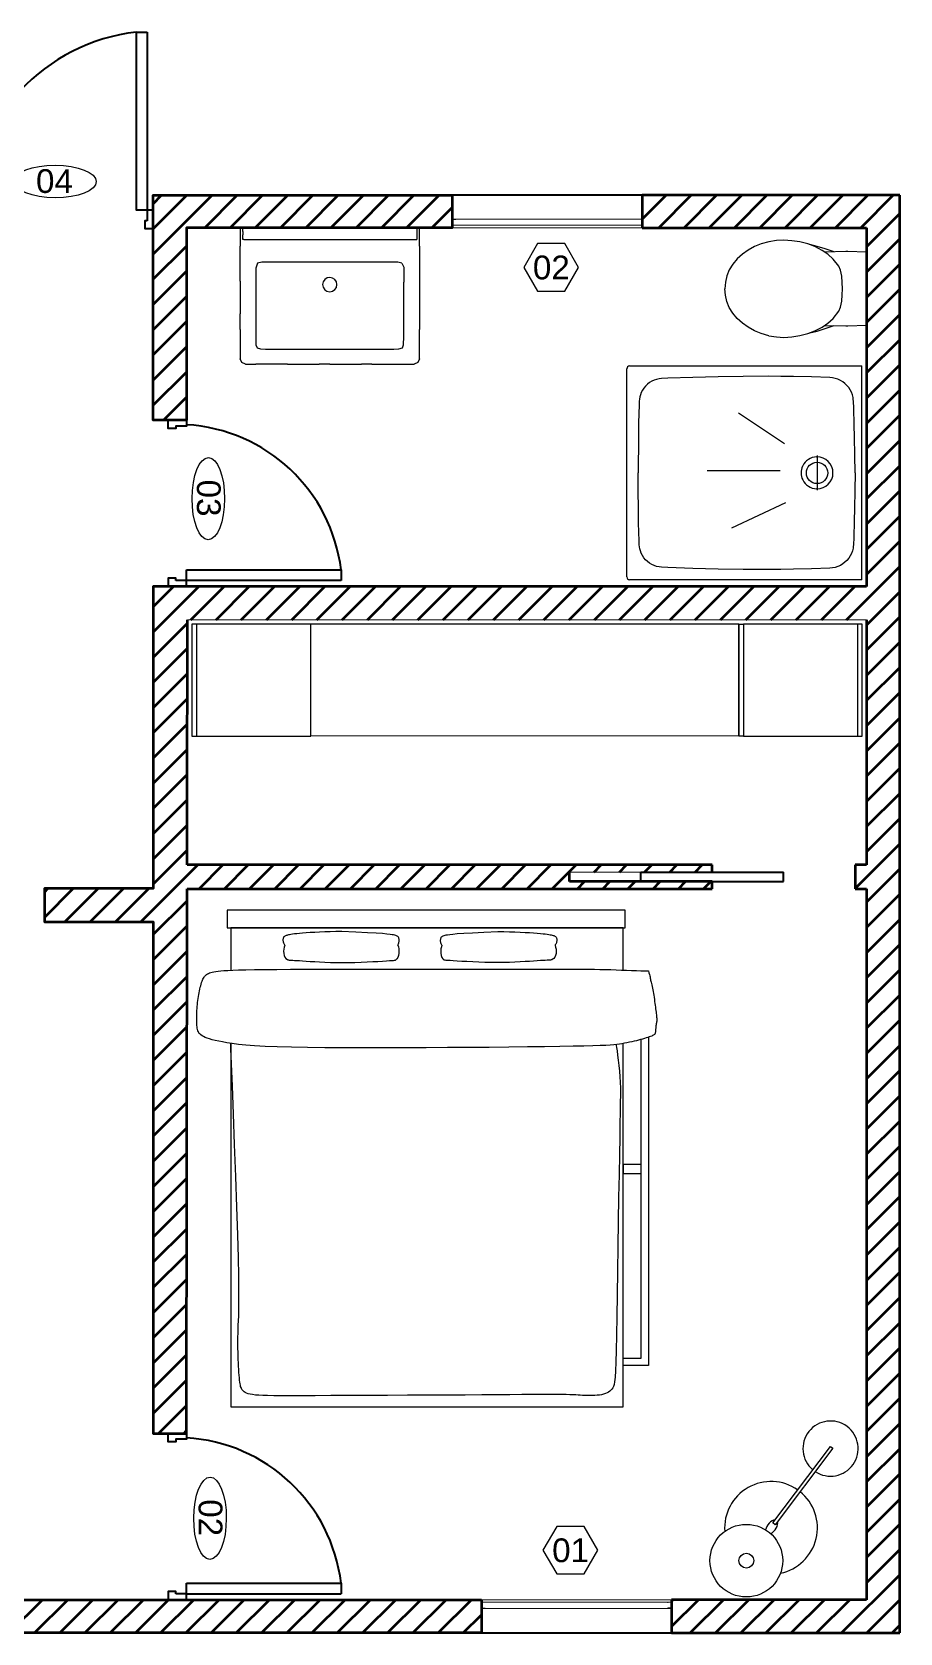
# Model space of a CAD drawing. Header units: metres. Extents: x -165 to 9389, y -108 to -28.
# Drawn here: x -19.06 to -15.41, y -83.64 to -76.9 of the extents above; entities that cross this region are included whole.
import ezdxf
from ezdxf.enums import TextEntityAlignment as Align

# ---------------------------------------------------------------- set-up
doc = ezdxf.new("R2010")
doc.units = ezdxf.units.M
doc.header["$LTSCALE"] = 5
doc.header["$MEASUREMENT"] = 0
for name, color, linetype, lineweight in [('1. linee finestre', 6, 'Continuous', 18), ('1.Linee sezione', 3, 'Continuous', 50), ('3. Linee normali', 7, 'Continuous', 35)]:
    doc.layers.add(name, color=color, linetype=linetype, lineweight=lineweight)
doc.layers.add('G-HEDGE', color=76, linetype='Continuous')
doc.layers.add('MOBILI', color=1, linetype='Continuous')
doc.styles.add('ARIAL', font='arial.ttf')

# ---------------------------------------------------------------- blocks, each defined once
blk = doc.blocks.new('wc')
at = {"layer": 'MOBILI'}
for p, q in [((0.001, 0), (0, 0)), ((0.0051, 0), (0.001, 0)), ((0.0103, 0), (0.0051, 0)), ((0.0338, 0), (0.0103, 0)), ((0.0554, 0), (0.0338, 0)), ((0.079, 0), (0.0554, 0)), ((0.1025, 0), (0.079, 0)), ((0.1282, 0), (0.1025, 0)), ((0.1538, 0), (0.1282, 0)), ((0.1794, 0), (0.1538, 0)), ((0.2051, 0), (0.1794, 0)), ((0.2287, 0), (0.2051, 0)), ((0.2522, 0), (0.2287, 0)), ((0.2738, 0), (0.2522, 0)), ((0.2974, 0), (0.2738, 0)), ((0.3025, 0), (0.2974, 0)), ((0.3066, 0), (0.3025, 0)), ((0.3076, 0), (0.3066, 0)), ((0.3076, 0), (0.3076, 0)), ((0, 0), (-0.0031, -0.0768)), ((0.3107, -0.0768), (0.3076, 0)), ((-0.0015, -0.1347), (-0.0071, -0.1518)), ((-0.0031, -0.0768), (-0.0031, -0.0768)), ((-0.0031, -0.0768), (-0.0031, -0.0779)), ((-0.0031, -0.0779), (-0.0031, -0.0828)), ((-0.0031, -0.0828), (-0.0031, -0.0856)), ((-0.0031, -0.0856), (-0.0002, -0.1746)), ((0.0589, -0.1152), (0.029, -0.1386)), ((0.0764, -0.1088), (0.0589, -0.1152)), ((0.1017, -0.1028), (0.0764, -0.1088)), ((0.1275, -0.101), (0.1017, -0.1028)), ((0.1538, -0.1), (0.1275, -0.101)), ((0.1801, -0.101), (0.1538, -0.1)), ((0.206, -0.1028), (0.1801, -0.101)), ((0.2312, -0.1088), (0.206, -0.1028)), ((0.2487, -0.1152), (0.2312, -0.1088)), ((0.2787, -0.1386), (0.2487, -0.1152)), ((0.3079, -0.1746), (0.3107, -0.0856)), ((0.3147, -0.1518), (0.3091, -0.1347)), ((0.3107, -0.0768), (0.3107, -0.0768)), ((0.3107, -0.0779), (0.3107, -0.0768)), ((0.3107, -0.0828), (0.3107, -0.0779)), ((0.3107, -0.0856), (0.3107, -0.0828)), ((-0.014, -0.1732), (-0.0245, -0.207)), ((-0.0077, -0.1856), (-0.024, -0.2162)), ((-0.0071, -0.1518), (-0.014, -0.1732)), ((0.0091, -0.1609), (-0.0077, -0.1856)), ((0.029, -0.1386), (0.0091, -0.1609)), ((0.2985, -0.1609), (0.2787, -0.1386)), ((0.3154, -0.1856), (0.2985, -0.1609)), ((0.3216, -0.1732), (0.3147, -0.1518)), ((0.3316, -0.2162), (0.3154, -0.1856)), ((0.3322, -0.207), (0.3216, -0.1732)), ((-0.0344, -0.2454), (-0.0435, -0.2786)), ((-0.024, -0.2162), (-0.0344, -0.2454)), ((-0.0245, -0.207), (-0.0317, -0.2379)), ((0.342, -0.2454), (0.3316, -0.2162)), ((0.3393, -0.2379), (0.3322, -0.207)), ((0.3511, -0.2786), (0.342, -0.2454)), ((-0.0483, -0.3124), (-0.0511, -0.3464)), ((-0.0435, -0.2786), (-0.0483, -0.3124)), ((0.3559, -0.3124), (0.3511, -0.2786)), ((0.3588, -0.3464), (0.3559, -0.3124)), ((-0.0511, -0.3464), (-0.0489, -0.378)), ((-0.0489, -0.378), (-0.0441, -0.4096)), ((0.3517, -0.4096), (0.3565, -0.378)), ((0.3565, -0.378), (0.3588, -0.3464)), ((-0.0441, -0.4096), (-0.035, -0.4414)), ((-0.035, -0.4414), (-0.0241, -0.4696)), ((-0.0241, -0.4696), (-0.0084, -0.4968)), ((0.3317, -0.4696), (0.316, -0.4968)), ((0.3426, -0.4414), (0.3317, -0.4696)), ((0.3517, -0.4096), (0.3426, -0.4414)), ((-0.0084, -0.4968), (0.0082, -0.5207)), ((0.0082, -0.5207), (0.0279, -0.5422)), ((0.2994, -0.5207), (0.2797, -0.5422)), ((0.316, -0.4968), (0.2994, -0.5207)), ((0.0279, -0.5422), (0.0509, -0.5611)), ((0.0509, -0.5611), (0.0748, -0.5757)), ((0.0748, -0.5757), (0.0999, -0.5856)), ((0.0999, -0.5856), (0.1268, -0.5925)), ((0.1268, -0.5925), (0.1538, -0.5949)), ((0.1808, -0.5925), (0.1538, -0.5949)), ((0.2077, -0.5856), (0.1808, -0.5925)), ((0.2328, -0.5757), (0.2077, -0.5856)), ((0.2567, -0.5611), (0.2328, -0.5757)), ((0.2797, -0.5422), (0.2567, -0.5611))]:
    blk.add_line(p, q, dxfattribs=at)
blk = doc.blocks.new('piattodoccia')
at = {"layer": 'MOBILI'}
for p, q in [((-0.976, 0.006), (0, 0.006)), ((0, -0.894), (0, 0.006)), ((-0.988, -0.882), (-0.988, -0.006)), ((-0.5179, -0.1913), (-0.3244, -0.3201)), ((-0.1899, -0.3769), (-0.188, -0.3769)), ((-0.188, -0.3715), (-0.188, -0.5165)), ((-0.6506, -0.4337), (-0.3434, -0.4337)), ((-0.249, -0.416), (-0.2484, -0.4146)), ((-0.188, -0.5111), (-0.1899, -0.5111)), ((-0.3206, -0.5701), (-0.5482, -0.6761)), ((0, -0.894), (-0.976, -0.894))]:
    blk.add_line(p, q, dxfattribs=at)
for points in [[(-0.0279, -0.444), (-0.0284, -0.3692), (-0.0298, -0.2944), (-0.0313, -0.2417), (-0.0337, -0.1717), (-0.0349, -0.1416), (-0.0355, -0.1345), (-0.0365, -0.1274), (-0.0393, -0.116), (-0.0433, -0.105), (-0.0485, -0.0946), (-0.0548, -0.0848), (-0.0622, -0.0758), (-0.0705, -0.0678), (-0.0797, -0.0607), (-0.0897, -0.0547), (-0.1003, -0.0498), (-0.1113, -0.0462), (-0.1228, -0.0438), (-0.1344, -0.0427), (-0.2109, -0.0404), (-0.2875, -0.0388), (-0.3403, -0.0381), (-0.3931, -0.0377), (-0.4986, -0.0379), (-0.6041, -0.0394), (-0.7097, -0.0421), (-0.8151, -0.046), (-0.8415, -0.0472), (-0.8521, -0.0482), (-0.8626, -0.0504), (-0.8731, -0.0539), (-0.8831, -0.0585), (-0.8926, -0.0642), (-0.9013, -0.0709), (-0.9093, -0.0786), (-0.9163, -0.0871), (-0.9222, -0.0961), (-0.9271, -0.1057), (-0.9309, -0.1158), (-0.9332, -0.1243), (-0.9347, -0.1331), (-0.9353, -0.1419), (-0.9361, -0.165), (-0.9368, -0.1881), (-0.9381, -0.2408), (-0.9391, -0.2936), (-0.9402, -0.444)], [(-0.1344, -0.8453), (-0.2109, -0.8476), (-0.2875, -0.8492), (-0.3403, -0.8499), (-0.3931, -0.8503), (-0.4986, -0.8501), (-0.6041, -0.8486), (-0.7097, -0.8459), (-0.8151, -0.842), (-0.8415, -0.8408), (-0.8521, -0.8398), (-0.8626, -0.8376), (-0.8731, -0.8341), (-0.8831, -0.8295), (-0.8926, -0.8238), (-0.9013, -0.8171), (-0.9093, -0.8094), (-0.9163, -0.8009), (-0.9222, -0.7919), (-0.9271, -0.7823), (-0.9309, -0.7722), (-0.9332, -0.7637), (-0.9347, -0.7549), (-0.9353, -0.7461), (-0.9361, -0.723), (-0.9368, -0.6999), (-0.9381, -0.6472), (-0.9391, -0.5944), (-0.9399, -0.5192), (-0.9402, -0.444)], [(-0.0279, -0.444), (-0.0284, -0.5188), (-0.0298, -0.5936), (-0.0313, -0.6463), (-0.0337, -0.7163), (-0.0349, -0.7464), (-0.0355, -0.7535), (-0.0365, -0.7606), (-0.0393, -0.772), (-0.0433, -0.783), (-0.0485, -0.7934), (-0.0548, -0.8032), (-0.0622, -0.8122), (-0.0705, -0.8202), (-0.0797, -0.8273), (-0.0897, -0.8333), (-0.1003, -0.8382), (-0.1113, -0.8418), (-0.1228, -0.8442), (-0.1344, -0.8453)]]:
    blk.add_lwpolyline(points, dxfattribs=at)
blk.add_circle((-0.188, -0.444), 0.045, dxfattribs=at)
for centre, radius, start, end in [((-0.976, -0.006), 0.012, 90, 180), ((-0.1881, -0.4439), 0.067, 91.53054, 154.06785), ((-0.188, -0.444), 0.0671, 270, 90), ((-0.1878, -0.444), 0.0673, 155.40825, 180.03264), ((-0.1878, -0.444), 0.0673, 179.96715, 205.86064), ((-0.1881, -0.444), 0.067, 205.95213, 268.44926), ((-0.976, -0.882), 0.012, 180, 270)]:
    blk.add_arc(centre, radius, start, end, dxfattribs=at)

msp = doc.modelspace()

# ---------------------------------------------------------------- hatches: boundary and pattern name
at = {"layer": '1. linee finestre'}
for points in [[(-17.2732, -77.69), (-17.2732, -77.6925), (-17.2874, -77.6925), (-17.2874, -77.7138), (-17.2732, -77.7138), (-17.2732, -77.7163), (-17.2899, -77.7163), (-17.2899, -77.69)], [(-16.5066, -77.69), (-16.5066, -77.6925), (-16.4924, -77.6925), (-16.4924, -77.7138), (-16.5066, -77.7138), (-16.5066, -77.7163), (-16.4899, -77.7163), (-16.4899, -77.69)], [(-17.1498, -83.5362), (-17.1498, -83.5337), (-17.164, -83.5337), (-17.164, -83.5124), (-17.1498, -83.5124), (-17.1498, -83.5099), (-17.1665, -83.5099), (-17.1665, -83.5362)], [(-17.1498, -83.5362), (-17.1498, -83.5337), (-17.164, -83.5337), (-17.164, -83.5124), (-17.1498, -83.5124), (-17.1498, -83.5099), (-17.1665, -83.5099), (-17.1665, -83.5362)], [(-16.3831, -83.5362), (-16.3831, -83.5337), (-16.369, -83.5337), (-16.369, -83.5124), (-16.3831, -83.5124), (-16.3831, -83.5099), (-16.3665, -83.5099), (-16.3665, -83.5362)], [(-16.3831, -83.5362), (-16.3831, -83.5337), (-16.369, -83.5337), (-16.369, -83.5124), (-16.3831, -83.5124), (-16.3831, -83.5099), (-16.3665, -83.5099), (-16.3665, -83.5362)]]:
    msp.add_hatch(color=256, dxfattribs=at).paths.add_polyline_path(points, flags=0)
at = {"layer": '1.Linee sezione', "true_color": 0x939598}
h = msp.add_hatch(dxfattribs=at)
h.set_pattern_fill('ANSI31', color=252, scale=0.6, style=0)
edge = h.paths.add_edge_path()
edge.add_line((-18.4064, -82.7999), (-18.4038, -80.5079))
edge.add_line((-18.4038, -80.5079), (-16.1959, -80.5079))
edge.add_line((-16.1959, -80.5079), (-16.1959, -80.4779))
edge.add_line((-16.1959, -80.4779), (-16.7959, -80.4779))
edge.add_line((-16.7959, -80.4779), (-16.7961, -80.4379))
edge.add_line((-16.7961, -80.4379), (-16.1961, -80.4379))
edge.add_line((-16.1961, -80.4379), (-16.1959, -80.4079))
edge.add_line((-16.1959, -80.4079), (-18.4037, -80.4079))
edge.add_line((-18.4037, -80.4079), (-18.4028, -79.3763))
edge.add_line((-18.4028, -79.3763), (-15.5465, -79.3763))
edge.add_line((-15.5465, -79.3763), (-15.5465, -80.0899))
edge.add_line((-15.5465, -80.0899), (-15.5465, -80.4079))
edge.add_line((-15.5465, -80.4079), (-15.5946, -80.4079))
edge.add_line((-15.5946, -80.4079), (-15.5946, -80.5079))
edge.add_line((-15.5946, -80.5079), (-15.5465, -80.5079))
edge.add_line((-15.5465, -80.5079), (-15.5465, -83.4999))
edge.add_line((-15.5465, -83.4999), (-16.3665, -83.4999))
edge.add_line((-16.3665, -83.4999), (-16.3665, -83.6399))
edge.add_line((-16.3665, -83.6399), (-15.4065, -83.6399))
edge.add_line((-15.4065, -83.6399), (-15.4065, -80.0899))
edge.add_line((-15.4065, -80.0899), (-15.4065, -77.5899))
edge.add_line((-15.4065, -77.5899), (-16.4899, -77.5899))
edge.add_line((-16.4899, -77.5899), (-16.4899, -77.7263))
edge.add_line((-16.4899, -77.7263), (-15.5465, -77.7263))
edge.add_line((-15.5465, -77.7263), (-15.5465, -79.2363))
edge.add_line((-15.5456, -79.2363), (-18.5465, -79.2363))
edge.add_line((-18.5465, -79.2363), (-18.5465, -80.5077))
edge.add_line((-18.5465, -80.5077), (-19.0041, -80.5077))
edge.add_line((-19.0041, -80.5077), (-19.0041, -80.6477))
edge.add_line((-19.0041, -80.6477), (-18.5465, -80.6477))
edge.add_line((-18.5465, -80.6477), (-18.5465, -82.7999))
edge.add_line((-18.5465, -82.7999), (-18.4065, -82.7999))
h = msp.add_hatch(dxfattribs=at)
h.set_pattern_fill('ANSI31', color=252, scale=0.6, style=0)
edge = h.paths.add_edge_path()
edge.add_line((-18.5465, -77.8399), (-18.5465, -77.5899))
edge.add_line((-18.5465, -77.5899), (-18.4065, -77.5899))
edge.add_line((-18.4065, -77.5899), (-17.2899, -77.5899))
edge.add_line((-17.2899, -77.5899), (-17.2899, -77.7263))
edge.add_line((-17.2899, -77.7263), (-18.4065, -77.7263))
edge.add_line((-18.4065, -77.7263), (-18.4065, -78.5363))
edge.add_line((-18.4065, -78.5363), (-18.5465, -78.5363))
edge.add_line((-18.5465, -78.5363), (-18.5465, -77.7999))
h = msp.add_hatch(dxfattribs=at)
h.set_pattern_fill('ANSI31', color=252, scale=0.6, style=0)
h.paths.add_polyline_path([(-17.1665, -83.4999), (-17.1665, -83.6399), (-19.8065, -83.6399), (-19.8065, -83.4999)])

# ---------------------------------------------------------------- linework, layer by layer
at = {"layer": '1. linee finestre'}
for p, q in [((-17.2899, -77.69), (-16.4899, -77.69)), ((-17.2899, -77.7163), (-16.4899, -77.7163)), ((-17.2732, -77.7163), (-17.2899, -77.7163)), ((-16.4899, -77.7263), (-17.2899, -77.7263)), ((-17.2874, -77.6925), (-17.2874, -77.7138)), ((-17.2732, -77.6925), (-17.2874, -77.6925)), ((-17.2732, -77.69), (-17.2732, -77.6925)), ((-17.2732, -77.7138), (-17.2732, -77.7163)), ((-16.4899, -77.7163), (-17.2732, -77.7163)), ((-16.4899, -77.7263), (-16.4899, -77.7263)), ((-17.1665, -83.4999), (-16.3665, -83.4999)), ((-17.1665, -83.4999), (-16.3665, -83.4999)), ((-17.1665, -83.5099), (-16.3831, -83.5099)), ((-17.1665, -83.5099), (-16.3831, -83.5099)), ((-16.3665, -83.5099), (-17.1665, -83.5099)), ((-16.3665, -83.5362), (-17.1665, -83.5362)), ((-16.3665, -83.5362), (-17.1665, -83.5362)), ((-16.3831, -83.5124), (-16.3831, -83.5099)), ((-16.3831, -83.5124), (-16.3831, -83.5099)), ((-16.3831, -83.5362), (-16.3831, -83.5337)), ((-16.3831, -83.5362), (-16.3831, -83.5337)), ((-16.3831, -83.5337), (-16.369, -83.5337))]:
    msp.add_line(p, q, dxfattribs=at)
at = {"layer": '1. linee finestre', "color": 3}
for p, q in [((-18.4028, -79.3763), (-15.5465, -79.3763)), ((-16.7961, -80.4379), (-16.4961, -80.4379))]:
    msp.add_line(p, q, dxfattribs=at)
at = {"layer": '1.Linee sezione'}
for p, q in [((-15.4065, -77.5899), (-16.4899, -77.5899)), ((-16.4899, -77.5899), (-16.4899, -77.7263)), ((-15.4065, -80.0899), (-15.4065, -77.5899)), ((-16.4899, -77.7263), (-15.5465, -77.7263)), ((-15.5465, -77.7263), (-15.5465, -79.2363)), ((-18.4037, -80.1763), (-18.4028, -79.3763)), ((-15.5465, -79.3763), (-15.5465, -80.0899)), ((-15.5465, -80.0899), (-15.5465, -80.1763)), ((-15.4065, -83.6399), (-15.4065, -80.0899)), ((-18.4039, -80.4079), (-18.4037, -80.1763)), ((-15.5465, -80.1763), (-15.5465, -80.4079)), ((-16.1961, -80.4079), (-18.4039, -80.4079)), ((-16.7961, -80.4779), (-16.7961, -80.4379)), ((-16.1961, -80.4379), (-16.1961, -80.4079)), ((-15.5465, -80.4079), (-15.5946, -80.4079)), ((-15.5946, -80.4079), (-15.5946, -80.5079)), ((-16.1961, -80.4779), (-16.7961, -80.4779)), ((-16.1961, -80.5079), (-16.1961, -80.4779)), ((-18.4064, -82.7999), (-18.404, -80.5079)), ((-18.404, -80.5079), (-16.1961, -80.5079)), ((-15.5946, -80.5079), (-15.5465, -80.5079)), ((-15.5465, -80.5079), (-15.5465, -83.4999)), ((-15.5465, -83.4999), (-16.3665, -83.4999)), ((-16.3665, -83.4999), (-16.3665, -83.6399)), ((-16.3665, -83.6399), (-15.4065, -83.6399))]:
    msp.add_line(p, q, dxfattribs=at)
for points in [[(-18.5465, -77.8399), (-18.5465, -77.8399), (-18.5465, -77.5899), (-18.4065, -77.5899), (-18.4065, -77.5899), (-17.2899, -77.5899), (-17.2899, -77.7263), (-18.4065, -77.7263), (-18.4065, -78.5363), (-18.5465, -78.5363), (-18.5465, -77.7999)], [(-15.5465, -79.2363), (-18.5465, -79.2363), (-18.5465, -80.5077), (-19.0041, -80.5077), (-19.0041, -80.6477), (-18.5465, -80.6477), (-18.5465, -82.7999), (-18.4065, -82.7999)]]:
    msp.add_lwpolyline(points, dxfattribs=at)
msp.add_lwpolyline([(-17.1665, -83.4999), (-17.1665, -83.6399), (-19.8065, -83.6399), (-19.8065, -83.4999)], close=True, dxfattribs=at)
at = {"layer": '3. Linee normali'}
for p, q in [((-16.4899, -77.5899), (-17.2899, -77.5899)), ((-18.4065, -79.2113), (-18.4065, -79.1663)), ((-18.4065, -79.1663), (-17.7565, -79.1663)), ((-17.7565, -79.2113), (-18.4065, -79.2113)), ((-17.7565, -79.1663), (-17.7565, -79.2113)), ((-16.4961, -80.4379), (-15.8961, -80.4379)), ((-16.4961, -80.4779), (-16.4961, -80.4379)), ((-15.8961, -80.4779), (-15.8961, -80.4379)), ((-16.4961, -80.4779), (-15.8961, -80.4779)), ((-16.1961, -80.4779), (-16.4961, -80.4779)), ((-16.4961, -80.4779), (-15.8961, -80.4779)), ((-18.4065, -83.4749), (-18.4065, -83.4299)), ((-18.4065, -83.4749), (-18.4065, -83.4299)), ((-18.4065, -83.4299), (-17.7565, -83.4299)), ((-17.7565, -83.4299), (-17.7565, -83.4749)), ((-18.4065, -83.4749), (-17.7565, -83.4749)), ((-17.1665, -83.6399), (-16.3665, -83.6399))]:
    msp.add_line(p, q, dxfattribs=at)
at = {"layer": '3. Linee normali', "ltscale": 0.8}
msp.add_line((-18.4065, -79.2363), (-18.4065, -79.2113), dxfattribs=at)
at = {"layer": '3. Linee normali'}
for points in [[(-18.5715, -76.9029), (-18.5715, -77.6529), (-18.6165, -77.6529), (-18.6165, -76.9029)], [(-18.4515, -78.5363), (-18.4515, -78.5363), (-18.4065, -78.5363), (-18.4065, -78.5613), (-18.4515, -78.5613), (-18.4515, -78.5713), (-18.4835, -78.5713), (-18.4835, -78.5363)], [(-18.4515, -79.2113), (-18.4515, -79.2013), (-18.4835, -79.2013), (-18.4835, -79.2363), (-18.4515, -79.2363), (-18.4515, -79.2363), (-18.4065, -79.2363), (-18.4065, -79.2113)], [(-18.4515, -82.7999), (-18.4515, -82.7999), (-18.4065, -82.7999), (-18.4065, -82.8249), (-18.4515, -82.8249), (-18.4515, -82.8349), (-18.4835, -82.8349), (-18.4835, -82.7999)], [(-18.4515, -82.7999), (-18.4515, -82.7999), (-18.4065, -82.7999), (-18.4065, -82.8249), (-18.4515, -82.8249), (-18.4515, -82.8349), (-18.4835, -82.8349), (-18.4835, -82.7999)], [(-18.4515, -83.4749), (-18.4515, -83.4649), (-18.4835, -83.4649), (-18.4835, -83.4999), (-18.4515, -83.4999), (-18.4515, -83.4999), (-18.4065, -83.4999), (-18.4065, -83.4749)], [(-18.4515, -83.4749), (-18.4515, -83.4649), (-18.4835, -83.4649), (-18.4835, -83.4999), (-18.4515, -83.4999), (-18.4515, -83.4999), (-18.4065, -83.4999), (-18.4065, -83.4749)]]:
    msp.add_lwpolyline(points, close=True, dxfattribs=at)
for points in [[(-18.5465, -77.6979), (-18.5465, -77.6979), (-18.5465, -77.6529), (-18.5715, -77.6529), (-18.5715, -77.6979)], [(-18.5715, -77.6979), (-18.5815, -77.6979), (-18.5815, -77.7299), (-18.5465, -77.7299), (-18.5465, -77.6979)]]:
    msp.add_lwpolyline(points, dxfattribs=at)
for centre, radius, start, end in [((-18.5242, -77.696), 0.7984, 96.63627, 176.90667), ((-18.4476, -79.2503), 0.6963, 6.93278, 86.61016), ((-18.4476, -83.5139), 0.6963, 6.93278, 86.61016), ((-18.4476, -83.5139), 0.6963, 6.93278, 86.61016)]:
    msp.add_arc(centre, radius, start, end, dxfattribs=at)
at = {"layer": 'G-HEDGE', "color": 7}
for points in [[(-16.7575, -77.8932), (-16.8152, -77.7932), (-16.9307, -77.7932), (-16.9884, -77.8932), (-16.9307, -77.9932), (-16.8152, -77.9932)], [(-16.6765, -83.2914), (-16.7342, -83.1914), (-16.8497, -83.1914), (-16.9074, -83.2914), (-16.8497, -83.3914), (-16.7342, -83.3914)]]:
    msp.add_lwpolyline(points, close=True, dxfattribs=at)
for centre, major_axis in [((-18.959, -77.5321), (-0.1732, 0.0004)), ((-18.3146, -78.8666), (0.0004, 0.1732)), ((-18.3074, -83.1573), (0.0004, 0.1732))]:
    msp.add_ellipse(centre, major_axis=major_axis, ratio=0.395468, dxfattribs=at)
at = {"layer": 'MOBILI'}
for p, q in [((-18.1808, -77.7263), (-18.1808, -77.8037)), ((-18.1694, -77.7263), (-18.1749, -77.7263)), ((-18.1694, -77.7427), (-18.1694, -77.7263)), ((-18.1658, -77.7263), (-18.1694, -77.7263)), ((-18.1694, -77.7427), (-18.1694, -77.7482)), ((-18.1635, -77.7263), (-18.1658, -77.7263)), ((-18.157, -77.7263), (-18.1635, -77.7263)), ((-18.0014, -77.7263), (-18.0973, -77.7263)), ((-17.9048, -77.7263), (-18.0014, -77.7263)), ((-17.8054, -77.7263), (-17.9048, -77.7263)), ((-17.7032, -77.7263), (-17.8054, -77.7263)), ((-17.6062, -77.7263), (-17.7032, -77.7263)), ((-17.5106, -77.7263), (-17.6062, -77.7263)), ((-17.4384, -77.7263), (-17.4421, -77.7263)), ((-17.433, -77.7263), (-17.4384, -77.7263)), ((-17.4384, -77.7263), (-17.4384, -77.7762)), ((-17.4271, -77.8037), (-17.4271, -77.7263)), ((-18.1808, -77.8787), (-18.1808, -77.8037)), ((-18.1694, -77.7482), (-18.1694, -77.7504)), ((-18.1694, -77.7504), (-18.1694, -77.756)), ((-18.1694, -77.7602), (-18.1694, -77.756)), ((-18.1694, -77.7696), (-18.1694, -77.7602)), ((-18.1694, -77.7762), (-18.1694, -77.7696)), ((-18.165, -77.7762), (-18.1694, -77.7762)), ((-18.165, -77.7762), (-18.1607, -77.7762)), ((-18.1607, -77.7762), (-18.1408, -77.7762)), ((-18.1408, -77.7762), (-18.1205, -77.7762)), ((-18.1205, -77.7762), (-18.1105, -77.7762)), ((-18.1105, -77.7762), (-18.1004, -77.7762)), ((-18.1004, -77.7762), (-18.0036, -77.7762)), ((-18.0036, -77.7762), (-17.9059, -77.7762)), ((-17.9059, -77.7762), (-17.8054, -77.7762)), ((-17.8054, -77.7762), (-17.7022, -77.7762)), ((-17.7022, -77.7762), (-17.6041, -77.7762)), ((-17.6041, -77.7762), (-17.5074, -77.7762)), ((-17.5074, -77.7762), (-17.4974, -77.7762)), ((-17.4974, -77.7762), (-17.4873, -77.7762)), ((-17.4873, -77.7762), (-17.4674, -77.7762)), ((-17.4674, -77.7762), (-17.4471, -77.7762)), ((-17.4471, -77.7762), (-17.4384, -77.7762)), ((-17.4271, -77.8037), (-17.4271, -77.8787)), ((-18.1808, -77.9513), (-18.1808, -77.8787)), ((-18.1076, -77.876), (-18.1148, -77.8968)), ((-18.0895, -77.8714), (-18.1076, -77.876)), ((-17.9932, -77.871), (-18.0895, -77.8714)), ((-17.8981, -77.871), (-17.9932, -77.871)), ((-17.8039, -77.871), (-17.8981, -77.871)), ((-17.7087, -77.871), (-17.8039, -77.871)), ((-17.6113, -77.871), (-17.7087, -77.871)), ((-17.5183, -77.8714), (-17.6113, -77.871)), ((-17.5003, -77.876), (-17.5183, -77.8714)), ((-17.4271, -77.8787), (-17.4271, -77.9513)), ((-18.1148, -77.8968), (-18.1148, -77.955)), ((-17.8254, -77.9446), (-17.8317, -77.9538)), ((-17.815, -77.9378), (-17.8254, -77.9446)), ((-17.8039, -77.9356), (-17.815, -77.9378)), ((-17.7919, -77.9381), (-17.8039, -77.9356)), ((-17.7827, -77.9443), (-17.7919, -77.9381)), ((-17.7759, -77.9548), (-17.7827, -77.9443)), ((-18.1808, -77.9513), (-18.1808, -78.0215)), ((-18.1148, -77.955), (-18.1148, -77.9906)), ((-18.1148, -77.9906), (-18.1148, -78.0301)), ((-17.8317, -77.9538), (-17.8342, -77.9658)), ((-17.8342, -77.9658), (-17.832, -77.9769)), ((-17.832, -77.9769), (-17.8252, -77.9873)), ((-17.8252, -77.9873), (-17.816, -77.9936)), ((-17.816, -77.9936), (-17.8039, -77.9961)), ((-17.8039, -77.9961), (-17.7929, -77.9939)), ((-17.7929, -77.9939), (-17.7824, -77.9871)), ((-17.7824, -77.9871), (-17.7762, -77.9779)), ((-17.7762, -77.9779), (-17.7737, -77.9658)), ((-17.7737, -77.9658), (-17.7759, -77.9548)), ((-17.493, -77.9906), (-17.493, -77.955)), ((-17.493, -78.0301), (-17.493, -77.9906)), ((-17.4271, -77.9513), (-17.4271, -78.0215)), ((-18.1808, -78.0215), (-18.1808, -78.0893)), ((-18.1148, -78.0301), (-18.1148, -78.0697)), ((-18.1148, -78.0697), (-18.1148, -78.1057)), ((-17.493, -78.0697), (-17.493, -78.0301)), ((-17.493, -78.1057), (-17.493, -78.0697)), ((-17.4271, -78.0215), (-17.4271, -78.0893)), ((-18.1808, -78.1547), (-18.1808, -78.0893)), ((-18.1148, -78.1057), (-18.1148, -78.1371)), ((-18.1148, -78.1371), (-18.1148, -78.1838)), ((-17.493, -78.1371), (-17.493, -78.1057)), ((-17.493, -78.1838), (-17.493, -78.1371)), ((-17.4271, -78.0893), (-17.4271, -78.1547)), ((-18.1808, -78.1547), (-18.1808, -78.2177)), ((-18.1148, -78.1838), (-18.1142, -78.2194)), ((-17.4937, -78.2194), (-17.493, -78.1838)), ((-17.4271, -78.2177), (-17.4271, -78.1547)), ((-18.1808, -78.2177), (-18.1808, -78.2177)), ((-18.1808, -78.2177), (-18.1808, -78.2783)), ((-18.1743, -78.2938), (-18.1808, -78.2783)), ((-18.1808, -78.2783), (-18.1808, -78.2783)), ((-18.1142, -78.2194), (-18.1091, -78.2322)), ((-18.1091, -78.2322), (-18.0949, -78.2367)), ((-18.0949, -78.2367), (-18.0737, -78.2372)), ((-18.0737, -78.2372), (-18.01, -78.2372)), ((-18.01, -78.2372), (-17.97, -78.2372)), ((-17.97, -78.2372), (-17.9201, -78.2372)), ((-17.9201, -78.2372), (-17.8637, -78.2372)), ((-17.8637, -78.2372), (-17.8039, -78.2372)), ((-17.8039, -78.2372), (-17.7442, -78.2372)), ((-17.7442, -78.2372), (-17.6877, -78.2372)), ((-17.6877, -78.2372), (-17.6379, -78.2372)), ((-17.6379, -78.2372), (-17.5979, -78.2372)), ((-17.5979, -78.2372), (-17.5342, -78.2372)), ((-17.5342, -78.2372), (-17.5129, -78.2367)), ((-17.5129, -78.2367), (-17.4987, -78.2322)), ((-17.4987, -78.2322), (-17.4937, -78.2194)), ((-17.4271, -78.2783), (-17.4336, -78.2938)), ((-17.4271, -78.2177), (-17.4271, -78.2177)), ((-17.4271, -78.2177), (-17.4271, -78.2177)), ((-17.4271, -78.2783), (-17.4271, -78.2177)), ((-18.1587, -78.3002), (-18.1743, -78.2938)), ((-18.1587, -78.3002), (-18.1144, -78.3002)), ((-18.07, -78.3002), (-18.1144, -78.3002)), ((-18.0257, -78.3002), (-18.07, -78.3002)), ((-17.9813, -78.3002), (-18.0257, -78.3002)), ((-17.9813, -78.3002), (-17.937, -78.3002)), ((-17.937, -78.3002), (-17.8926, -78.3002)), ((-17.8926, -78.3002), (-17.8483, -78.3002)), ((-17.8039, -78.3002), (-17.8483, -78.3002)), ((-17.8039, -78.3002), (-17.7596, -78.3002)), ((-17.7596, -78.3002), (-17.7152, -78.3002)), ((-17.7152, -78.3002), (-17.6709, -78.3002)), ((-17.6265, -78.3002), (-17.6709, -78.3002)), ((-17.6265, -78.3002), (-17.5822, -78.3002)), ((-17.5822, -78.3002), (-17.5378, -78.3002)), ((-17.5378, -78.3002), (-17.4935, -78.3002)), ((-17.4935, -78.3002), (-17.4492, -78.3002)), ((-17.4336, -78.2938), (-17.4492, -78.3002)), ((-17.4492, -78.3002), (-17.4492, -78.3002)), ((-17.4492, -78.3002), (-17.4492, -78.3002)), ((-18.3837, -79.3944), (-18.3837, -79.8664)), ((-18.3645, -79.3944), (-18.3837, -79.3944)), ((-18.3645, -79.3944), (-18.3645, -79.8664)), ((-17.8837, -79.3944), (-18.3645, -79.3944)), ((-17.8837, -79.8664), (-17.8837, -79.3944)), ((-17.8837, -79.3944), (-17.8837, -79.3944)), ((-17.8837, -79.3944), (-17.8837, -79.3944)), ((-16.0839, -79.3944), (-17.8837, -79.3944)), ((-16.0839, -79.8664), (-16.0839, -79.3944)), ((-16.0839, -79.3944), (-16.0649, -79.3944)), ((-16.0839, -79.3944), (-16.0839, -79.8624)), ((-16.0649, -79.3944), (-16.0649, -79.8664)), ((-16.0649, -79.3944), (-16.0649, -79.8664)), ((-16.0457, -79.3944), (-16.0649, -79.3944)), ((-15.5841, -79.3944), (-16.0457, -79.3944)), ((-15.5841, -79.8664), (-15.5841, -79.3944)), ((-15.5649, -79.3944), (-15.5841, -79.3944)), ((-15.5649, -79.8664), (-15.5649, -79.3944)), ((-18.3837, -79.8664), (-18.3645, -79.8664)), ((-18.3645, -79.8664), (-17.9028, -79.8664)), ((-17.9028, -79.8664), (-17.8837, -79.8664)), ((-16.0839, -79.8664), (-17.8837, -79.8644)), ((-16.0649, -79.8664), (-16.0839, -79.8664)), ((-16.0649, -79.8664), (-16.0649, -79.8664)), ((-16.0649, -79.8664), (-16.0649, -79.8664)), ((-16.0649, -79.8664), (-15.5841, -79.8664)), ((-15.5841, -79.8664), (-15.5649, -79.8664))]:
    msp.add_line(p, q, dxfattribs=at)
for points in [[(-17.5003, -77.876), (-17.493, -77.8919), (-17.493, -77.955)], [(-16.5698, -80.8499), (-16.5698, -80.6729), (-18.2206, -80.6729), (-18.2206, -80.8501)], [(-17.7527, -80.6882), (-17.7778, -80.6884), (-17.8019, -80.6889), (-17.8251, -80.6896), (-17.8469, -80.6905), (-17.8674, -80.6916), (-17.8863, -80.6927), (-17.9034, -80.6939), (-17.9186, -80.6951), (-17.9317, -80.6963), (-17.9429, -80.6974), (-17.9524, -80.6984), (-17.9604, -80.6994), (-17.9671, -80.7004), (-17.9727, -80.7014), (-17.9774, -80.7023), (-17.9814, -80.7033), (-17.9849, -80.7042), (-17.988, -80.7052), (-17.9907, -80.7063), (-17.993, -80.7075), (-17.995, -80.7088), (-17.9966, -80.7104), (-17.9979, -80.7122), (-17.999, -80.7142), (-17.9998, -80.7166), (-18.0004, -80.7193), (-18.0007, -80.7221), (-18.0007, -80.7252), (-18.0004, -80.7284), (-17.9999, -80.7317), (-17.999, -80.735), (-17.9977, -80.7383), (-17.9962, -80.7416), (-17.9943, -80.7448), (-17.9933, -80.7465)], [(-17.518, -80.745), (-17.5167, -80.7427), (-17.5151, -80.7396), (-17.514, -80.7363), (-17.5131, -80.7329), (-17.5125, -80.7295), (-17.5123, -80.7262), (-17.5123, -80.723), (-17.5126, -80.7199), (-17.5132, -80.7171), (-17.514, -80.7146), (-17.5151, -80.7124), (-17.5165, -80.7105), (-17.5183, -80.7089), (-17.5205, -80.7074), (-17.5233, -80.7062), (-17.5267, -80.705), (-17.5308, -80.7038), (-17.5357, -80.7027), (-17.5418, -80.7014), (-17.5504, -80.7001), (-17.5634, -80.6987), (-17.5825, -80.6971), (-17.6094, -80.6953), (-17.6458, -80.6932), (-17.6937, -80.6909), (-17.7545, -80.6882)], [(-17.3322, -80.745), (-17.3335, -80.7427), (-17.3351, -80.7396), (-17.3363, -80.7363), (-17.3371, -80.7329), (-17.3377, -80.7295), (-17.3379, -80.7262), (-17.3379, -80.723), (-17.3376, -80.7199), (-17.337, -80.7171), (-17.3362, -80.7146), (-17.3351, -80.7124), (-17.3337, -80.7105), (-17.332, -80.7089), (-17.3297, -80.7074), (-17.3269, -80.7062), (-17.3235, -80.705), (-17.3194, -80.7038), (-17.3145, -80.7027), (-17.3084, -80.7014), (-17.2998, -80.7001), (-17.2868, -80.6987), (-17.2678, -80.6971), (-17.2408, -80.6953), (-17.2044, -80.6932), (-17.1566, -80.6909), (-17.0957, -80.6882)], [(-17.0975, -80.6882), (-17.0724, -80.6884), (-17.0483, -80.6889), (-17.0252, -80.6896), (-17.0033, -80.6905), (-16.9828, -80.6916), (-16.9639, -80.6927), (-16.9468, -80.6939), (-16.9316, -80.6951), (-16.9185, -80.6963), (-16.9073, -80.6974), (-16.8978, -80.6984), (-16.8898, -80.6994), (-16.8831, -80.7004), (-16.8775, -80.7014), (-16.8728, -80.7023), (-16.8688, -80.7033), (-16.8653, -80.7042), (-16.8622, -80.7052), (-16.8595, -80.7063), (-16.8572, -80.7075), (-16.8552, -80.7088), (-16.8536, -80.7104), (-16.8523, -80.7122), (-16.8512, -80.7142), (-16.8504, -80.7166), (-16.8498, -80.7193), (-16.8495, -80.7221), (-16.8495, -80.7252), (-16.8498, -80.7284), (-16.8503, -80.7317), (-16.8512, -80.735), (-16.8525, -80.7383), (-16.8541, -80.7416), (-16.8559, -80.7448), (-16.8569, -80.7465)], [(-17.9933, -80.7465), (-17.9958, -80.7535), (-17.9975, -80.762), (-17.9982, -80.7711), (-17.9978, -80.7803), (-17.9961, -80.789), (-17.9929, -80.7965), (-17.9881, -80.8023), (-17.9815, -80.8056)], [(-17.518, -80.745), (-17.5155, -80.7521), (-17.5137, -80.7606), (-17.5129, -80.7699), (-17.5132, -80.7794), (-17.5147, -80.7886), (-17.5175, -80.7968), (-17.5217, -80.8035), (-17.5275, -80.8081)], [(-17.3322, -80.745), (-17.3348, -80.7521), (-17.3365, -80.7606), (-17.3373, -80.7699), (-17.337, -80.7794), (-17.3355, -80.7886), (-17.3328, -80.7968), (-17.3285, -80.8035), (-17.3227, -80.8081)], [(-16.8569, -80.7465), (-16.8544, -80.7535), (-16.8527, -80.762), (-16.852, -80.7711), (-16.8524, -80.7803), (-16.8542, -80.789), (-16.8573, -80.7965), (-16.8621, -80.8023), (-16.8687, -80.8056)], [(-17.9815, -80.8056), (-17.9809, -80.8065), (-17.9796, -80.8072), (-17.9776, -80.8077), (-17.9749, -80.8081), (-17.9711, -80.8085), (-17.9661, -80.8088), (-17.9599, -80.8091), (-17.9522, -80.8095), (-17.9429, -80.81), (-17.9317, -80.8106), (-17.9186, -80.8115), (-17.9034, -80.8125), (-17.8863, -80.8137), (-17.8674, -80.8149), (-17.8468, -80.8162), (-17.8248, -80.8173), (-17.8015, -80.8182), (-17.777, -80.8188), (-17.7515, -80.819), (-17.7252, -80.8188), (-17.6987, -80.8182), (-17.6725, -80.8173), (-17.6472, -80.8162), (-17.6233, -80.8149), (-17.6013, -80.8137), (-17.5819, -80.8125), (-17.5655, -80.8115), (-17.5527, -80.8106), (-17.543, -80.81), (-17.5362, -80.8095), (-17.5316, -80.8091), (-17.5289, -80.8088), (-17.5277, -80.8085), (-17.5275, -80.8081)], [(-16.8687, -80.8056), (-16.8693, -80.8065), (-16.8706, -80.8072), (-16.8726, -80.8077), (-16.8754, -80.8081), (-16.8791, -80.8085), (-16.8841, -80.8088), (-16.8903, -80.8091), (-16.898, -80.8095), (-16.9074, -80.81), (-16.9185, -80.8106), (-16.9316, -80.8115), (-16.9468, -80.8125), (-16.9639, -80.8137), (-16.9828, -80.8149), (-17.0034, -80.8162), (-17.0254, -80.8173), (-17.0488, -80.8182), (-17.0733, -80.8188), (-17.0987, -80.819), (-17.125, -80.8188), (-17.1515, -80.8182), (-17.1777, -80.8173), (-17.203, -80.8162), (-17.227, -80.8149), (-17.2489, -80.8137), (-17.2683, -80.8125), (-17.2847, -80.8115), (-17.2975, -80.8106), (-17.3072, -80.81), (-17.3141, -80.8095), (-17.3186, -80.8091), (-17.3213, -80.8088), (-17.3225, -80.8085), (-17.3227, -80.8081)], [(-16.4642, -80.8541), (-16.4617, -80.8619), (-16.4598, -80.8686), (-16.4583, -80.8743), (-16.4573, -80.8792), (-16.4564, -80.8838), (-16.4557, -80.888), (-16.455, -80.8923), (-16.4541, -80.8969), (-16.4531, -80.9018), (-16.4518, -80.9072), (-16.4504, -80.9131), (-16.449, -80.9194), (-16.4474, -80.9261), (-16.4458, -80.9332), (-16.4443, -80.9406), (-16.4428, -80.9485), (-16.4415, -80.9566), (-16.4402, -80.965), (-16.4391, -80.9736), (-16.438, -80.9821), (-16.4369, -80.9905), (-16.436, -80.9986), (-16.435, -81.0065), (-16.434, -81.0138), (-16.4331, -81.0206), (-16.4322, -81.0269), (-16.4314, -81.0327), (-16.4306, -81.038), (-16.43, -81.0431), (-16.4295, -81.0478), (-16.4291, -81.0523), (-16.429, -81.0566), (-16.4291, -81.0608), (-16.4294, -81.0649), (-16.4299, -81.0689), (-16.4304, -81.0728), (-16.4311, -81.0767), (-16.4317, -81.0805), (-16.4323, -81.0843), (-16.4328, -81.0881), (-16.4332, -81.0918), (-16.4335, -81.0955), (-16.4338, -81.0992), (-16.434, -81.1026), (-16.4343, -81.106), (-16.4346, -81.1091), (-16.4349, -81.1119), (-16.4353, -81.1144), (-16.4358, -81.1166), (-16.4366, -81.1185), (-16.4376, -81.1202), (-16.4391, -81.1217), (-16.441, -81.1232), (-16.4434, -81.1247), (-16.4465, -81.1262), (-16.4504, -81.1278), (-16.455, -81.1296), (-16.4604, -81.1316), (-16.4665, -81.1337), (-16.4733, -81.136), (-16.4806, -81.1383), (-16.4885, -81.1406), (-16.4969, -81.143), (-16.5056, -81.1454), (-16.5148, -81.1478), (-16.5242, -81.1501), (-16.534, -81.1523), (-16.544, -81.1544), (-16.5543, -81.1565), (-16.5647, -81.1584), (-16.5754, -81.1602), (-16.5862, -81.1619), (-16.5973, -81.1634), (-16.6097, -81.1648), (-16.6248, -81.166), (-16.6436, -81.1671), (-16.6674, -81.1682), (-16.6974, -81.1692), (-16.735, -81.1702), (-16.7812, -81.1711), (-16.8369, -81.1721), (-16.9012, -81.173), (-16.9729, -81.1739), (-17.0508, -81.1747), (-17.1336, -81.1755), (-17.2199, -81.1762), (-17.3087, -81.1768), (-17.3985, -81.1774), (-17.4882, -81.1778), (-17.5768, -81.178), (-17.6631, -81.1781), (-17.7461, -81.1778), (-17.8248, -81.1773), (-17.8982, -81.1765), (-17.9652, -81.1753), (-18.0248, -81.1736), (-18.0763, -81.1715), (-18.1201, -81.169), (-18.1572, -81.1661), (-18.1883, -81.163), (-18.2144, -81.1597), (-18.2363, -81.1564), (-18.2549, -81.153), (-18.2709, -81.1496), (-18.2852, -81.1463), (-18.2979, -81.1432), (-18.3091, -81.14), (-18.319, -81.1369), (-18.3275, -81.1336), (-18.3349, -81.1303), (-18.3411, -81.1269), (-18.3463, -81.1232), (-18.3505, -81.1193), (-18.3539, -81.1152), (-18.3566, -81.1107), (-18.3587, -81.1059), (-18.3602, -81.1008), (-18.3613, -81.0953), (-18.362, -81.0894), (-18.3626, -81.083), (-18.363, -81.0762), (-18.3633, -81.0689), (-18.3635, -81.0613), (-18.3635, -81.0534), (-18.3635, -81.0453), (-18.3633, -81.037), (-18.363, -81.0286), (-18.3626, -81.0201), (-18.3621, -81.0116), (-18.3614, -81.0031), (-18.3606, -80.9947), (-18.3598, -80.9863), (-18.3588, -80.978), (-18.3576, -80.9697), (-18.3564, -80.9616), (-18.3551, -80.9535), (-18.3536, -80.9455), (-18.352, -80.9378), (-18.3503, -80.9302), (-18.3486, -80.9229), (-18.3468, -80.916), (-18.3449, -80.9094), (-18.343, -80.9033), (-18.341, -80.8977), (-18.3391, -80.8926), (-18.337, -80.888), (-18.3349, -80.8839), (-18.3327, -80.8803), (-18.3302, -80.8769), (-18.3276, -80.874), (-18.3247, -80.8713), (-18.3216, -80.8688), (-18.3181, -80.8665), (-18.3142, -80.8645), (-18.3097, -80.8626), (-18.3044, -80.8608), (-18.2983, -80.8592), (-18.2911, -80.8577), (-18.2828, -80.8563), (-18.2733, -80.855), (-18.2621, -80.8538), (-18.2488, -80.8526), (-18.2324, -80.8516), (-18.2122, -80.8506), (-18.1875, -80.8498), (-18.1573, -80.849), (-18.1209, -80.8484), (-18.0775, -80.8479), (-18.0268, -80.8474), (-17.9695, -80.8471), (-17.907, -80.8469), (-17.8405, -80.8468), (-17.7715, -80.8467), (-17.701, -80.8466), (-17.6305, -80.8466), (-17.5611, -80.8466), (-17.4941, -80.8466), (-17.4296, -80.8466), (-17.3677, -80.8466), (-17.3086, -80.8466), (-17.2523, -80.8466), (-17.1989, -80.8466), (-17.1486, -80.8466), (-17.1013, -80.8466), (-17.0571, -80.8466), (-17.0159, -80.8466), (-16.9774, -80.8466), (-16.9414, -80.8466), (-16.9076, -80.8466), (-16.8758, -80.8466), (-16.8458, -80.8466), (-16.8173, -80.8466), (-16.7902, -80.8466), (-16.7641, -80.8466), (-16.739, -80.8467), (-16.7148, -80.8468), (-16.6911, -80.8471), (-16.668, -80.8474), (-16.6452, -80.8479), (-16.6225, -80.8485), (-16.6, -80.8493), (-16.5776, -80.8502), (-16.5558, -80.8511), (-16.5348, -80.852), (-16.5149, -80.8528), (-16.4963, -80.8535), (-16.4793, -80.854), (-16.4642, -80.8541)], [(-16.5999, -81.1637), (-16.5994, -81.1672), (-16.598, -81.1764), (-16.596, -81.1904), (-16.5937, -81.2081), (-16.5911, -81.2288), (-16.5885, -81.2514), (-16.5862, -81.2751), (-16.5843, -81.299), (-16.583, -81.3227), (-16.5822, -81.3475), (-16.582, -81.3753), (-16.5823, -81.4081), (-16.5829, -81.4477), (-16.5838, -81.496), (-16.585, -81.5549), (-16.5863, -81.6263), (-16.5878, -81.7111), (-16.5893, -81.8065), (-16.5909, -81.9087), (-16.5925, -82.0137), (-16.5942, -82.1179), (-16.5958, -82.2175), (-16.5973, -82.3084), (-16.5988, -82.3871), (-16.6001, -82.4506), (-16.6015, -82.4999), (-16.6029, -82.537), (-16.6044, -82.5638), (-16.6062, -82.5824), (-16.6083, -82.5948), (-16.6108, -82.6028), (-16.6138, -82.6085), (-16.6174, -82.6135), (-16.6216, -82.6182), (-16.6265, -82.6224), (-16.632, -82.6262), (-16.6381, -82.6296), (-16.645, -82.6326), (-16.6526, -82.6351), (-16.661, -82.6371), (-16.6701, -82.6387), (-16.6798, -82.6398), (-16.69, -82.6405), (-16.7004, -82.6408), (-16.7109, -82.6409), (-16.7213, -82.6408), (-16.7314, -82.6405), (-16.7412, -82.64), (-16.7504, -82.6395), (-16.7597, -82.639), (-16.7697, -82.6384), (-16.781, -82.6379), (-16.7944, -82.6374), (-16.8105, -82.637), (-16.8299, -82.6367), (-16.8533, -82.6365), (-16.8813, -82.6364), (-16.9143, -82.6365), (-16.9526, -82.6367), (-16.9965, -82.637), (-17.0464, -82.6373), (-17.1025, -82.6377), (-17.1651, -82.6381), (-17.2347, -82.6386), (-17.311, -82.639), (-17.3924, -82.6394), (-17.4766, -82.6398), (-17.5616, -82.6401), (-17.645, -82.6405), (-17.7248, -82.6408), (-17.7988, -82.6411), (-17.8647, -82.6413), (-17.9211, -82.6416), (-17.9682, -82.6417), (-18.0073, -82.6417), (-18.0393, -82.6416), (-18.0651, -82.6412), (-18.086, -82.6406), (-18.1028, -82.6397), (-18.1166, -82.6386), (-18.1283, -82.637), (-18.1382, -82.6351), (-18.1465, -82.6329), (-18.1534, -82.6305), (-18.159, -82.6278), (-18.1636, -82.6249), (-18.1674, -82.6218), (-18.1705, -82.6186), (-18.1731, -82.6152), (-18.1753, -82.6116), (-18.1772, -82.6075), (-18.1787, -82.6029), (-18.18, -82.5976), (-18.1811, -82.5914), (-18.1821, -82.5842), (-18.1831, -82.5759), (-18.184, -82.5663), (-18.185, -82.5555), (-18.1859, -82.5438), (-18.1867, -82.5311), (-18.1875, -82.5176), (-18.1882, -82.5035), (-18.1888, -82.4889), (-18.1894, -82.474), (-18.1898, -82.4587), (-18.1901, -82.4433), (-18.1902, -82.4275), (-18.1902, -82.4115), (-18.1901, -82.3953), (-18.1897, -82.3787), (-18.1892, -82.3619), (-18.1886, -82.3447), (-18.1877, -82.3268), (-18.1869, -82.3059), (-18.1862, -82.2792), (-18.1858, -82.244), (-18.1859, -82.1977), (-18.1867, -82.1375), (-18.1883, -82.0607), (-18.1909, -81.9645), (-18.1947, -81.8482), (-18.1992, -81.7187), (-18.2041, -81.5849), (-18.209, -81.4555), (-18.2135, -81.3393), (-18.2172, -81.2453), (-18.2197, -81.1821), (-18.2206, -81.1588)], [(-18.2206, -81.1588), (-18.2206, -82.6876), (-16.5698, -82.6876), (-16.5698, -81.1593)], [(-16.4642, -81.1329), (-16.4642, -82.5142), (-16.5698, -82.5142)], [(-16.5698, -82.4841), (-16.4943, -82.4841), (-16.4949, -81.1425)]]:
    msp.add_lwpolyline(points, dxfattribs=at)
for points in [[(-16.5623, -80.5976), (-18.2358, -80.5976), (-18.2358, -80.6729), (-16.5623, -80.6729)], [(-16.4949, -81.6691), (-16.5698, -81.6691), (-16.5698, -81.7068), (-16.4949, -81.7068)], [(-15.6885, -82.8624), (-15.9313, -83.1843), (-15.9414, -83.1766), (-15.6986, -82.8547)]]:
    msp.add_lwpolyline(points, close=True, dxfattribs=at)
for radius in [0.1528, 0.0311]:
    msp.add_circle((-16.0524, -83.3356), radius, dxfattribs=at)
for centre, radius, start, end in [((-15.6984, -82.8639), 0.1161, 236.43577, 230.16793), ((-15.9486, -83.1974), 0.195, 54.95173, 184.48768), ((-15.9486, -83.1974), 0.195, 281.73507, 51.22097)]:
    msp.add_arc(centre, radius, start, end, dxfattribs=at)
for start_param, end_param in [(3.514464, 5.516746), (0.768439, 2.821874)]:
    msp.add_ellipse((-15.946, -83.1941), major_axis=(-0.0207, -0.0275), ratio=0.543915, start_param=start_param, end_param=end_param, dxfattribs=at)

# ---------------------------------------------------------------- block references
at = {"layer": 'MOBILI', "rotation": 270}
msp.add_blockref('wc', (-15.5482, -77.8293), dxfattribs=at)
at = {"layer": 'MOBILI'}
msp.add_blockref('piattodoccia', (-15.5671, -78.3141), dxfattribs=at)

# ---------------------------------------------------------------- texts
at = {"layer": 'G-HEDGE', "color": 7, "style": 'ARIAL'}
for tag, p in [('04', (-18.9615, -77.5301)), ('02', (-16.8723, -77.8937)), ('01', (-16.7913, -83.2919))]:
    msp.add_attdef(tag, text='', height=0.1, dxfattribs=at).set_placement(p, align=Align.MIDDLE_CENTER)
for tag, p in [('03', (-18.3126, -78.864)), ('02', (-18.3055, -83.1548))]:
    msp.add_attdef(tag, text='', height=0.1, rotation=270, dxfattribs=at).set_placement(p, align=Align.MIDDLE_CENTER)

doc.saveas('drawing.dxf')
